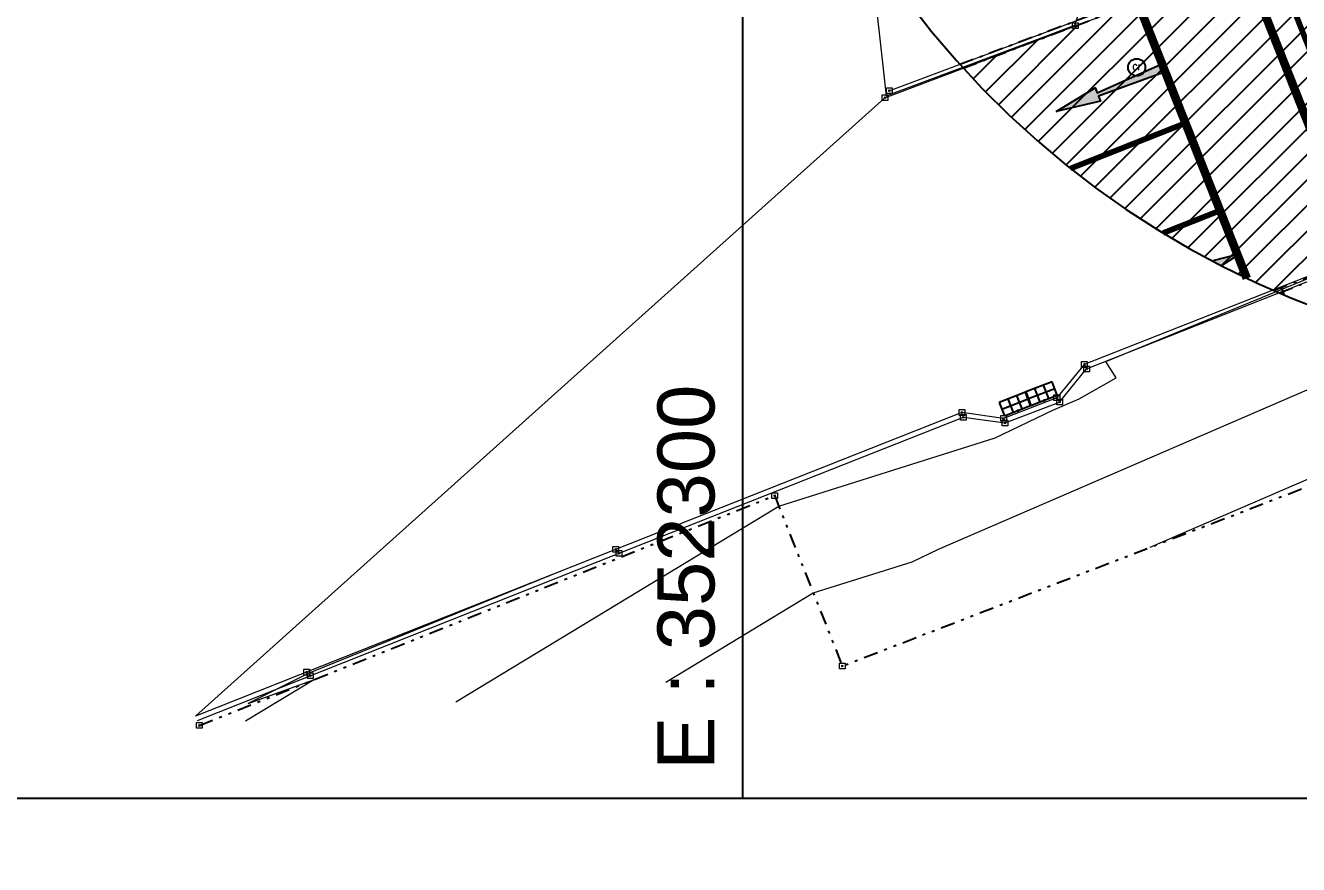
# Model space of a CAD drawing. Extents: x 350769 to 354978, y 6304672 to 6307963.
# Drawn here: x 352274.82 to 352319.5, y 6305297.67 to 6305327.12 of the extents above; entities that cross this region are included whole.
import ezdxf

# ---------------------------------------------------------------- set-up
doc = ezdxf.new("R2010")
doc.units = 0
doc.header["$PDMODE"] = 35
doc.header["$PDSIZE"] = 0.03
for name, pattern in [('4.0 - LO RECABARREN - DESNIVEL NUEVO$0$HIDDEN', [0.375, 0.25, -0.125]), ('CONTINUOS', [0]), ('DASHED', [19.05, 12.7, -6.35]), ('DIVIDE', [1.25, 0.5, -0.25, 0, -0.25, 0, -0.25]), ('HIDDEN', [9.525, 6.35, -3.175]), ('JPG_DASHDOT', [1, 0.5, -0.25, 0, -0.25])]:
    doc.linetypes.add(name, pattern=pattern)
doc.layers.get('0').update_dxf_attribs({"linetype": 'CONTINUOUS'})
for name, color, linetype in [('00_Demarcacion Existente', 252, 'CONTINUOUS'), ('1-CALLE_NOMBRE', 6, 'CONTINUOUS'), ('1-coordenadas', 8, 'CONTINUOUS'), ('1-LINEA DE CIERRO', 7, 'DIVIDE'), ('1-PAVIMENTO', 161, 'CONTINUOUS'), ('1-SOLERA', 212, 'CONTINUOUS'), ('2-ACHURADO PAVIMENTO HORMIGON 3', 8, 'CONTINUOUS'), ('C-TINN', 5, 'CONTINUOUS'), ('C-TOPO-MAJR', 9, 'CONTINUOUS'), ('C-TOPO-MINR', 8, 'CONTINUOUS'), ('GYS_FLECH', 252, 'CONTINUOUS'), ('LE_proyección abajo', 4, 'HIDDEN'), ('TOP-URB-SOLERAS -PAV', 2, 'JPG_DASHDOT'), ('Z-CI', 253, 'CONTINUOUS'), ('Z-SUM', 253, 'CONTINUOUS')]:
    doc.layers.add(name, color=color, linetype=linetype)
doc.layers.add('0_ASD_TOPOGRAFIA_ELEMENTOS', color=9, linetype='CONTINUOS', lineweight=5, true_color=0xbdbdbd)
doc.styles.add('A', font='arial.ttf', dxfattribs={"height": 2})
doc.styles.add('ROMANS', font='romans.shx', dxfattribs={"width": 0.65})

# ---------------------------------------------------------------- blocks, each defined once
blk = doc.blocks.new('COORDENADAS')
at = {"layer": '1-coordenadas'}
for p, q in [((120, -900.625), (120, -0.625)), ((20, -900.625), (1420, -900.625))]:
    blk.add_line(p, q, dxfattribs=at)
blk = doc.blocks.new('CI')
at = {"layer": 'Z-CI'}
blk.add_circle((0, 0), 1.2, dxfattribs=at)
at = {"layer": 'Z-CI', "style": 'ROMANS'}
blk.add_text('CI', height=0.8, rotation=360, dxfattribs=at).set_placement((-0.58, -0.4))
blk = doc.blocks.new('FDIR')
at = {"layer": 'GYS_FLECH'}
blk.add_hatch(color=0, dxfattribs=at).paths.add_polyline_path([(0, 0), (0.25, -1.573), (0.06, -1.573), (0.15, -4.007), (-0.15, -4.007), (-0.06, -1.573), (-0.25, -1.573)])
at = {"layer": 'GYS_FLECH', "color": 0}
blk.add_lwpolyline([(0, 0), (0.25, -1.573), (0.06, -1.573), (0.15, -4.007), (-0.15, -4.007), (-0.06, -1.573), (-0.25, -1.573)], close=True, dxfattribs=at)
blk = doc.blocks.new('*U1267')
at = {"color": 0, "linetype": 'Continuous'}
blk.add_blockref('FDIR', (0, 4.007), dxfattribs=at)
blk = doc.blocks.new('A$C66036E5C')
at = {"layer": 'LE_proyección abajo', "color": 210, "linetype": 'DASHED', "ltscale": 20}
blk.add_arc((88.31, 32.205), 31.908, 130.2319, 77.1073, dxfattribs=at)
blk = doc.blocks.new('SUM')
at = {"layer": 'Z-SUM', "color": 9, "true_color": 0xbdbdbd}
for p, q in [((-1.5, 1.54), (-1.5, 0)), ((1.5, 1.54), (-1.5, 1.54)), ((-0.5, 1.54), (-0.5, 0)), ((0.5, 1.54), (0.5, 0)), ((1.5, 0), (1.5, 1.54)), ((-1.5, 0.77), (1.5, 0.77)), ((-1.5, 0), (1.5, 0))]:
    blk.add_line(p, q, dxfattribs=at)
blk.add_point((0, 0), dxfattribs=at)
blk = doc.blocks.new('TOPOGRAFIA')
at = {"layer": '1-coordenadas', "color": 9, "linetype": '4.0 - LO RECABARREN - DESNIVEL NUEVO$0$HIDDEN', "lineweight": 0, "ltscale": 50, "true_color": 0xbdbdbd}
for p, q in [((390300, 6302300), (390300, 6303200)), ((390200, 6302300), (390900, 6302300))]:
    blk.add_line(p, q, dxfattribs=at)
at = {"layer": '1-LINEA DE CIERRO', "color": 9, "true_color": 0xbdbdbd, "flags": 128}
blk.add_lwpolyline([(390280.923, 6302302.553), (390301.111, 6302310.622), (390303.484, 6302304.641), (390338.621, 6302318.187), (390369.787, 6302330.188), (390401.199, 6302342.363), (390434.782, 6302355.397), (390467.084, 6302367.939), (390498.989, 6302380.272), (390532.222, 6302393.524), (390576.524, 6302411.285), (390608.95, 6302424.291), (390644.306, 6302438.549), (390673.662, 6302450.269), (390710.202, 6302464.145), (390750.813, 6302480.468), (390811.66, 6302503.783), (390838.197, 6302514.072)], dxfattribs=at)
at = {"layer": '1-PAVIMENTO', "color": 9, "lineweight": 0, "true_color": 0xbdbdbd}
for points in [[(390311.667, 6302327.111), (390315.147, 6302328.414)], [(390304.982, 6302324.581), (390311.667, 6302327.111)], [(390304.982, 6302324.581), (390280.793, 6302302.875)], [(390334.909, 6302324.258), (390311.979, 6302315.222)], [(390311.979, 6302315.222), (390311.015, 6302314.054)], [(390311.015, 6302314.054), (390309.144, 6302313.327)], [(390307.682, 6302313.537), (390295.53, 6302308.734)], [(390309.144, 6302313.327), (390307.682, 6302313.537)], [(390295.53, 6302308.734), (390280.793, 6302302.875)]]:
    blk.add_lwpolyline(points, dxfattribs=at)
at = {"layer": '1-SOLERA', "color": 9, "lineweight": 0, "true_color": 0xbdbdbd}
blk.add_lwpolyline([(390280.852, 6302302.73), (390295.653, 6302308.597), (390307.736, 6302313.368), (390309.198, 6302313.171), (390311.113, 6302313.905), (390312.06, 6302315.064), (390334.97, 6302324.119), (390367.623, 6302337.017), (390398.514, 6302349.233), (390432.208, 6302362.568), (390446.39, 6302368.158)], dxfattribs=at)
at = {"layer": '1-SOLERA', "color": 9, "lineweight": 0, "true_color": 0xbdbdbd, "flags": 128}
blk.add_lwpolyline([(390305.133, 6302324.827), (390311.529, 6302327.226), (390314.582, 6302328.418), (390316.798, 6302329.298, 0.29993), (390318.945, 6302333.559), (390318.449, 6302338.664, 0.134069), (390318.009, 6302339.821, 13.278028)], format="xyb", dxfattribs=at)
at = {"layer": 'C-TINN', "color": 9, "linetype": 'Continuous', "lineweight": 0, "true_color": 0xbdbdbd}
for points, elevation in [([(390311.567, 6302327.011), (390311.567, 6302327.211), (390311.767, 6302327.211), (390311.767, 6302327.011), (390311.567, 6302327.011)], 672.958), ([(390304.882, 6302324.481), (390304.882, 6302324.681), (390305.082, 6302324.681), (390305.082, 6302324.481), (390304.882, 6302324.481)], 672.922), ([(390305.033, 6302324.727), (390305.033, 6302324.927), (390305.233, 6302324.927), (390305.233, 6302324.727), (390305.033, 6302324.727)], 673.222), ([(390311.879, 6302315.122), (390311.879, 6302315.322), (390312.079, 6302315.322), (390312.079, 6302315.122), (390311.879, 6302315.122)], 672.8), ([(390311.96, 6302314.964), (390311.96, 6302315.164), (390312.16, 6302315.164), (390312.16, 6302314.964), (390311.96, 6302314.964)], 672.99), ([(390310.915, 6302313.954), (390310.915, 6302314.154), (390311.115, 6302314.154), (390311.115, 6302313.954), (390310.915, 6302313.954)], 672.75), ([(390311.013, 6302313.805), (390311.013, 6302314.005), (390311.213, 6302314.005), (390311.213, 6302313.805), (390311.013, 6302313.805)], 672.97), ([(390307.582, 6302313.437), (390307.582, 6302313.637), (390307.782, 6302313.637), (390307.782, 6302313.437), (390307.582, 6302313.437)], 672.73), ([(390307.636, 6302313.268), (390307.636, 6302313.468), (390307.836, 6302313.468), (390307.836, 6302313.268), (390307.636, 6302313.268)], 672.93), ([(390309.044, 6302313.227), (390309.044, 6302313.427), (390309.244, 6302313.427), (390309.244, 6302313.227), (390309.044, 6302313.227)], 672.74), ([(390309.098, 6302313.071), (390309.098, 6302313.271), (390309.298, 6302313.271), (390309.298, 6302313.071), (390309.098, 6302313.071)], 672.94), ([(390301.011, 6302310.522), (390301.011, 6302310.722), (390301.211, 6302310.722), (390301.211, 6302310.522), (390301.011, 6302310.522)], 672.94), ([(390295.43, 6302308.634), (390295.43, 6302308.834), (390295.63, 6302308.834), (390295.63, 6302308.634), (390295.43, 6302308.634)], 672.52), ([(390295.553, 6302308.497), (390295.553, 6302308.697), (390295.753, 6302308.697), (390295.753, 6302308.497), (390295.553, 6302308.497)], 672.77), ([(390303.384, 6302304.541), (390303.384, 6302304.741), (390303.584, 6302304.741), (390303.584, 6302304.541), (390303.384, 6302304.541)], 673.92), ([(390284.588, 6302304.324), (390284.588, 6302304.524), (390284.788, 6302304.524), (390284.788, 6302304.324), (390284.588, 6302304.324)], 672.4), ([(390284.716, 6302304.202), (390284.716, 6302304.402), (390284.916, 6302304.402), (390284.916, 6302304.202), (390284.716, 6302304.202)], 672.64), ([(390280.823, 6302302.453), (390280.823, 6302302.653), (390281.023, 6302302.653), (390281.023, 6302302.453), (390280.823, 6302302.453)], 672.39)]:
    blk.add_lwpolyline(points, dxfattribs=dict(at, elevation=elevation))
for p in [(390311.667, 6302327.111, 672.958), (390305.133, 6302324.827, 673.222), (390304.982, 6302324.581, 672.922), (390311.979, 6302315.222, 672.8), (390312.06, 6302315.064, 672.99), (390311.015, 6302314.054, 672.75), (390307.682, 6302313.537, 672.73), (390311.113, 6302313.905, 672.97), (390307.736, 6302313.368, 672.93), (390309.144, 6302313.327, 672.74), (390309.198, 6302313.171, 672.94), (390301.111, 6302310.622, 672.94), (390295.53, 6302308.734, 672.52), (390295.653, 6302308.597, 672.77), (390303.484, 6302304.641, 673.92), (390284.688, 6302304.424, 672.4), (390284.816, 6302304.302, 672.64), (390280.923, 6302302.553, 672.39)]:
    blk.add_point(p, dxfattribs=at)
at = {"layer": 'C-TOPO-MAJR', "color": 9, "linetype": 'Continuous', "lineweight": 0, "true_color": 0xbdbdbd, "elevation": 672.5}
blk.add_lwpolyline([(390293.723, 6302308.016), (390284.741, 6302304.373), (390282.636, 6302303.322), (390284.96, 6302304.167), (390282.545, 6302302.703)], dxfattribs=at)
at = {"layer": 'C-TOPO-MINR', "color": 9, "linetype": 'Continuous', "lineweight": 0, "true_color": 0xbdbdbd}
for points, elevation in [([(390314.295, 6302308.809), (390334.529, 6302317.55), (390337.848, 6302319.443), (390351.354, 6302326.454), (390368.377, 6302334.637), (390374.908, 6302338.177), (390383.068, 6302343.125)], 674), ([(390297.291, 6302304.068), (390302.467, 6302307.204), (390305.933, 6302308.297), (390306.857, 6302308.737), (390323.162, 6302315.781)], 673.5), ([(390289.918, 6302303.386), (390301.257, 6302310.255), (390308.848, 6302312.649), (390310.872, 6302313.613), (390311.795, 6302314.011), (390313.101, 6302314.756), (390312.734, 6302315.331), (390320.655, 6302318.579)], 673), ([(390308.488, 6302329.781), (390305.58, 6302328.272), (390304.485, 6302329.496), (390305.021, 6302324.645), (390310.628, 6302326.748), (390311.648, 6302327.127), (390312.447, 6302329.503), (390311.448, 6302329.566), (390309.807, 6302330.236), (390308.488, 6302329.781)], 673)]:
    blk.add_lwpolyline(points, dxfattribs=dict(at, elevation=elevation))
at = {"layer": 'Z-CI', "color": 9, "lineweight": 0, "true_color": 0xbdbdbd, "xscale": 0.25, "yscale": 0.25, "zscale": 0.25, "rotation": 359.0901018221344}
blk.add_blockref('CI', (390313.817, 6302325.65), dxfattribs=at)
at = {"layer": 'Z-SUM', "color": 9, "lineweight": 0, "true_color": 0xbdbdbd, "xscale": 0.33, "yscale": 0.33, "zscale": 0.33}
for p, rotation in [((390310.569, 6302313.964), 21.09001245316398), ((390309.636, 6302313.6), 21.47854234428611)]:
    blk.add_blockref('SUM', p, dxfattribs=dict(at, rotation=rotation))
at = {"layer": '1-coordenadas', "color": 9, "lineweight": 0, "true_color": 0xbdbdbd, "style": 'A'}
blk.add_text('E : 352300', height=2, rotation=90, dxfattribs=at).set_placement((390299, 6302301))

msp = doc.modelspace()

# ---------------------------------------------------------------- hatches: boundary and pattern name
at = {"layer": '00_Demarcacion Existente'}
h = msp.add_hatch(color=210, dxfattribs=at)
edge = h.paths.add_edge_path()
edge.add_arc((352331.353, 6305347.075), 31.908, 242.16, 242.8297)
edge.add_line((352316.783, 6305318.688), (352317.46, 6305319.121))
edge.add_line((352317.46, 6305319.121), (352316.452, 6305318.86))
at = {"layer": '2-ACHURADO PAVIMENTO HORMIGON 3'}
h = msp.add_hatch(dxfattribs=at)
h.set_pattern_fill('ANSI31', color=256, scale=0.2)
h.set_pattern_definition([(45, (0, 0), (-0.449012806053, 0.449012806053), [])])
edge = h.paths.add_edge_path()
edge.add_line((352341.035, 6305348.179), (352347.072, 6305350.197))
edge.add_line((352347.072, 6305350.197), (352352.002, 6305351.936))
edge.add_line((352352.002, 6305351.936), (352360.513, 6305355.192))
edge.add_line((352360.513, 6305355.192), (352362.048, 6305355.793))
edge.add_arc((352331.353, 6305347.075), 31.908, 15.8554, 28.5596)
edge.add_line((352359.379, 6305362.33), (352358.592, 6305362.021))
edge.add_line((352358.592, 6305362.021), (352346.531, 6305357.502))
edge.add_line((352346.531, 6305357.502), (352337.514, 6305354.407))
edge.add_line((352337.514, 6305354.407), (352329.564, 6305351.852))
edge.add_line((352329.564, 6305351.852), (352329.477, 6305351.822))
edge.add_line((352329.477, 6305351.822), (352329.952, 6305350.43))
edge.add_line((352329.952, 6305350.43), (352327.113, 6305349.461))
edge.add_line((352327.113, 6305349.461), (352326.648, 6305350.822))
edge.add_line((352326.648, 6305350.822), (352312.751, 6305345.907))
edge.add_arc((211152.579, 6660793.69), 382451.723, 291.65873843, 291.65967784, ccw=False)
edge.add_line((352306.923, 6305343.593), (352300.048, 6305340.901))
edge.add_arc((352331.353, 6305347.075), 31.908, 191.1572, 191.9126)
edge.add_arc((352331.353, 6305347.075), 31.908, 191.9126, 203.8174)
edge.add_line((352302.162, 6305334.19), (352309.395, 6305337.044))
edge.add_line((352309.395, 6305337.044), (352316.578, 6305339.886))
edge.add_arc((352317.536, 6305337.464), 2.605, 97.7143, 111.5865, ccw=False)
edge.add_line((352317.187, 6305340.045), (352327.409, 6305343.678))
edge.add_line((352327.409, 6305343.678), (352335.441, 6305346.276))
edge.add_line((352335.441, 6305346.276), (352341.035, 6305348.179))
edge = h.paths.add_edge_path()
edge.add_arc((352331.353, 6305347.075), 31.908, 336.6743, 358.2614)
edge.add_line((352363.247, 6305346.107), (352363.089, 6305346.045))
edge.add_line((352363.089, 6305346.045), (352337.01, 6305336.469))
edge.add_line((352337.01, 6305336.469), (352330.969, 6305334.226))
edge.add_line((352330.969, 6305334.226), (352314.054, 6305328.005))
edge.add_line((352314.054, 6305328.005), (352311.667, 6305327.111))
edge.add_line((352311.667, 6305327.111), (352307.733, 6305325.622))
edge.add_arc((352331.353, 6305347.075), 31.908, 222.2476, 246.48)
edge.add_line((352318.62, 6305317.818), (352334.909, 6305324.258))
edge.add_line((352334.909, 6305324.258), (352360.654, 6305334.441))

# ---------------------------------------------------------------- linework, layer by layer
at = {"layer": '00_Demarcacion Existente', "color": 40, "const_width": 0.2, "flags": 128}
msp.add_lwpolyline([(352318.916, 6305328.727), (352328.186, 6305332.136), (352331.402, 6305323.999), (352322.235, 6305320.33)], close=True, dxfattribs=at)
at = {"layer": '00_Demarcacion Existente', "color": 210, "const_width": 0.3, "flags": 128}
for points in [[(352317.609, 6305329.312), (352321.677, 6305319.021)], [(352313.863, 6305327.909), (352317.683, 6305318.244)]]:
    msp.add_lwpolyline(points, dxfattribs=at)
at = {"layer": '00_Demarcacion Existente', "color": 210, "const_width": 0.2}
for points in [[(352311.495, 6305322.099), (352315.529, 6305323.693)], [(352314.74, 6305319.833), (352316.742, 6305320.624)]]:
    msp.add_lwpolyline(points, dxfattribs=at)
at = {"layer": '00_Demarcacion Existente', "color": 210}
msp.add_lwpolyline([(352316.452, 6305318.86), (352317.46, 6305319.121), (352316.783, 6305318.688)], dxfattribs=at)
at = {"layer": '1-CALLE_NOMBRE', "color": 210}
msp.add_lwpolyline([(352318.887, 6305317.918), (352318.989, 6305317.66)], dxfattribs=at)
at = {"layer": 'TOP-URB-SOLERAS -PAV'}
for points in [[(352318.62, 6305317.818), (352334.915, 6305324.258), (352360.645, 6305334.422)], [(352318.815, 6305317.734), (352334.97, 6305324.119), (352360.561, 6305334.227)], [(352311.667, 6305327.111), (352315.147, 6305328.414)], [(352307.733, 6305325.622), (352311.667, 6305327.111)]]:
    msp.add_lwpolyline(points, dxfattribs=at)
at = {"layer": 'TOP-URB-SOLERAS -PAV', "flags": 128}
msp.add_lwpolyline([(352307.612, 6305325.757), (352311.529, 6305327.226), (352314.582, 6305328.418), (352316.614, 6305329.225)], dxfattribs=at)

# ---------------------------------------------------------------- block references
at = {"color": 252, "linetype": 'DASHED'}
msp.add_blockref('COORDENADAS', (352180, 6306200.625), dxfattribs=at)
msp.add_blockref('A$C66036E5C', (352243.043, 6305314.871))
at = {"layer": '00_Demarcacion Existente', "rotation": 112.1498304697749}
msp.add_blockref('*U1267', (352314.707, 6305325.612), dxfattribs=at)
at = {"layer": 'Z-CI', "xscale": 0.25, "yscale": 0.25, "zscale": 0.25, "rotation": 359.0901018221344}
msp.add_blockref('CI', (352313.817, 6305325.65), dxfattribs=at)

# ---------------------------------------------------------------- next in the draw order: block references
at = {"layer": '0_ASD_TOPOGRAFIA_ELEMENTOS', "color": 30, "true_color": 0xf26507}
msp.add_blockref('TOPOGRAFIA', (-38000, 3000), dxfattribs=at)

doc.saveas('drawing.dxf')
